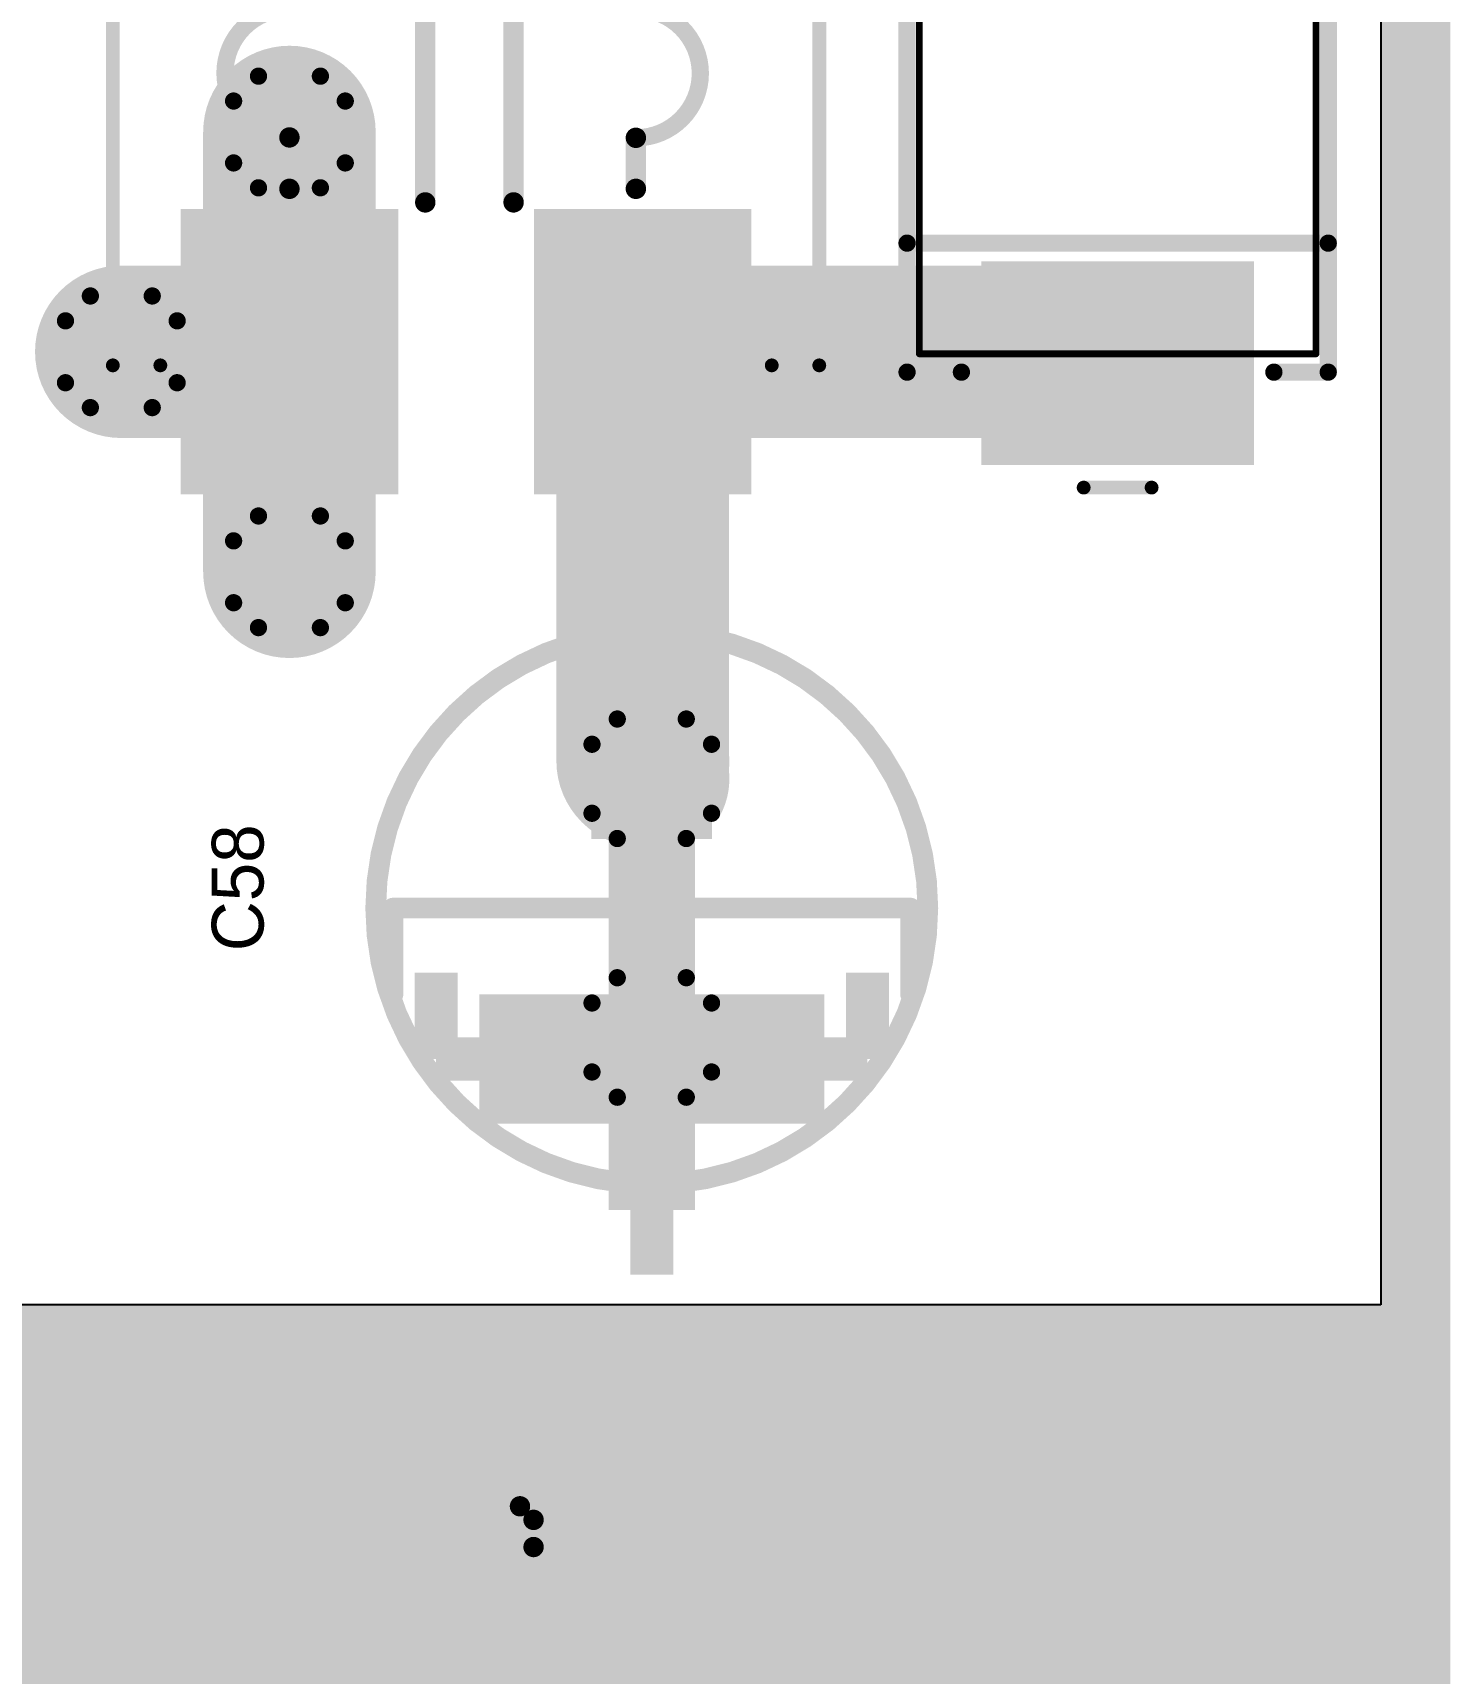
# Model space of a CAD drawing. Header units: millimetres. Extents: x 3.32 to 12.49, y 5.66 to 10.73.
# Drawn here: x 11.408 to 12.23, y 7.77 to 8.721 of the extents above; entities that cross this region are included whole.
import ezdxf

# ---------------------------------------------------------------- set-up
doc = ezdxf.new("R2010")
doc.units = ezdxf.units.MM
doc.header["$MEASUREMENT"] = 0
for name, color, linetype in [('BottomLayer', 5, 'Continuous'), ('BottomSolder', 6, 'Continuous'), ('InternalPlane1', 76, 'Continuous'), ('InternalPlane2', 16, 'Continuous'), ('KeepOutLayer', 6, 'Continuous'), ('Mechanical13', 56, 'Continuous'), ('Mechanical15', 56, 'Continuous'), ('MultiLayer', 9, 'Continuous'), ('PadHoleLayer', 156, 'Continuous'), ('TopLayer', 1, 'Continuous'), ('TopOverlay', 2, 'Continuous'), ('TopPaste', 8, 'Continuous'), ('TopSolder', 216, 'Continuous'), ('ViaHoleLayer', 16, 'Continuous')]:
    doc.layers.add(name, color=color, linetype=linetype)

# ---------------------------------------------------------------- blocks, each defined once
blk = doc.blocks.new('SMC_DO_214AB__S1_84')
at = {"layer": 'Mechanical13', "const_width": 0.00394}
for points in [[(-0.13504, 0.11496), (-0.13504, -0.11496)], [(-0.13504, 0.11496), (0.13504, 0.11496)], [(0.13504, 0.11496), (0.13504, -0.11496)], [(-0.13504, -0.11496), (0.13504, -0.11496)]]:
    blk.add_lwpolyline(points, dxfattribs=at)
at = {"layer": 'Mechanical13', "const_width": 0.00197}
for points in [[(-0.13602, 0.11496, 1), (-0.13406, 0.11496, 1)], [(-0.13602, 0.11496, 1), (-0.13406, 0.11496, 1)], [(0.13406, 0.11496, 1), (0.13602, 0.11496, 1)], [(0.13406, 0.11496, 1), (0.13602, 0.11496, 1)], [(-0.13602, -0.11496, 1), (-0.13406, -0.11496, 1)], [(-0.13602, -0.11496, 1), (-0.13406, -0.11496, 1)], [(0.13406, -0.11496, 1), (0.13602, -0.11496, 1)], [(0.13406, -0.11496, 1), (0.13602, -0.11496, 1)]]:
    blk.add_lwpolyline(points, format="xyb", close=True, dxfattribs=at)
at = {"layer": 'Mechanical15', "const_width": 0.004}
for points in [[(-0.2146, 0.01969, 1), (-0.2106, 0.01969, 1)], [(0.22635, 0.01969, 1), (0.23035, 0.01969, 1)], [(0.20666, 0, 1), (0.21066, 0, 1)], [(0.24603, 0, 1), (0.25003, 0, 1)], [(-0.2146, -0.01969, 1), (-0.2106, -0.01969, 1)], [(0.22635, -0.01969, 1), (0.23035, -0.01969, 1)]]:
    blk.add_lwpolyline(points, format="xyb", close=True, dxfattribs=at)
at = {"layer": 'Mechanical15', "const_width": 0.008}
for points in [[(-0.2126, 0.01969), (-0.2126, -0.01969)], [(0.22835, 0.01969), (0.22835, -0.01969)], [(0.20866, 0), (0.24803, 0)]]:
    blk.add_lwpolyline(points, dxfattribs=at)
at = {"layer": 'TopLayer'}
for points in [[(-0.19549, 0.075), (-0.19549, -0.075), (-0.08549, 0.075), (-0.08549, -0.075)], [(0.08549, 0.075), (0.08549, -0.075), (0.19549, 0.075), (0.19549, -0.075)]]:
    blk.add_solid(points, dxfattribs=at)
at = {"layer": 'TopOverlay', "const_width": 0.01}
for points in [[(-0.14567, 0.12205), (0.14567, 0.12205)], [(-0.14567, 0.12205), (-0.14567, 0.09055)], [(-0.07087, 0.12205), (-0.07087, -0.12205)], [(0.14567, 0.12205), (0.14567, 0.09055)], [(-0.14567, -0.09055), (-0.14567, -0.12205)], [(0.14567, -0.09055), (0.14567, -0.12205)], [(-0.14567, -0.12205), (0.14567, -0.12205)]]:
    blk.add_lwpolyline(points, dxfattribs=at)
at = {"layer": 'TopOverlay', "const_width": 0.005}
for points in [[(-0.14817, 0.12205, 1), (-0.14317, 0.12205, 1)], [(-0.14817, 0.12205, 1), (-0.14317, 0.12205, 1)], [(-0.07337, 0.12205, 1), (-0.06837, 0.12205, 1)], [(0.14317, 0.12205, 1), (0.14817, 0.12205, 1)], [(0.14317, 0.12205, 1), (0.14817, 0.12205, 1)], [(-0.14817, 0.09055, 1), (-0.14317, 0.09055, 1)], [(0.14317, 0.09055, 1), (0.14817, 0.09055, 1)], [(-0.14817, -0.09055, 1), (-0.14317, -0.09055, 1)], [(0.14317, -0.09055, 1), (0.14817, -0.09055, 1)], [(-0.14817, -0.12205, 1), (-0.14317, -0.12205, 1)], [(-0.14817, -0.12205, 1), (-0.14317, -0.12205, 1)], [(-0.07337, -0.12205, 1), (-0.06837, -0.12205, 1)], [(0.14317, -0.12205, 1), (0.14817, -0.12205, 1)], [(0.14317, -0.12205, 1), (0.14817, -0.12205, 1)]]:
    blk.add_lwpolyline(points, format="xyb", close=True, dxfattribs=at)
at = {"layer": 'TopPaste'}
for points in [[(-0.19549, 0.075), (-0.19549, -0.075), (-0.08549, 0.075), (-0.08549, -0.075)], [(0.08549, 0.075), (0.08549, -0.075), (0.19549, 0.075), (0.19549, -0.075)]]:
    blk.add_solid(points, dxfattribs=at)
at = {"layer": 'TopSolder'}
for points in [[(-0.19949, 0.079), (-0.19949, -0.079), (-0.08149, 0.079), (-0.08149, -0.079)], [(0.08149, 0.079), (0.08149, -0.079), (0.19949, 0.079), (0.19949, -0.079)]]:
    blk.add_solid(points, dxfattribs=at)
blk = doc.blocks.new('CD1_5_3_2_97')
at = {"layer": 'BottomLayer', "const_width": 0.031}
blk.add_lwpolyline([(-0.0155, 0, 1), (0.0155, 0, 1)], format="xyb", close=True, dxfattribs=at)
at = {"layer": 'BottomLayer'}
blk.add_solid([(0.031, -0.181), (0.031, -0.119), (-0.031, -0.181), (-0.031, -0.119)], dxfattribs=at)
at = {"layer": 'BottomSolder', "const_width": 0.035}
blk.add_lwpolyline([(-0.0175, 0, 1), (0.0175, 0, 1)], format="xyb", close=True, dxfattribs=at)
at = {"layer": 'BottomSolder'}
blk.add_solid([(0.035, -0.185), (0.035, -0.115), (-0.035, -0.185), (-0.035, -0.115)], dxfattribs=at)
at = {"layer": 'InternalPlane1', "const_width": 0.01}
for points in [[(-0.02, 0.034641, -0.2679492), (0.02, 0.034641)], [(-0.034641, -0.02, -0.2679492), (-0.034641, 0.02)], [(0.034641, 0.02, -0.2679492), (0.034641, -0.02)], [(0.02, -0.034641, -0.2679492), (-0.02, -0.034641)]]:
    blk.add_lwpolyline(points, format="xyb", dxfattribs=at)
at = {"layer": 'InternalPlane1'}
for points, const_width in [([(-0.0225, 0.034641, 1), (-0.0175, 0.034641, 1)], 0.005), ([(0.0175, 0.034641, 1), (0.0225, 0.034641, 1)], 0.005), ([(-0.037141, 0.02, 1), (-0.032141, 0.02, 1)], 0.005), ([(0.032141, 0.02, 1), (0.037141, 0.02, 1)], 0.005), ([(-0.037141, -0.02, 1), (-0.032141, -0.02, 1)], 0.005), ([(0.032141, -0.02, 1), (0.037141, -0.02, 1)], 0.005), ([(-0.0225, -0.034641, 1), (-0.0175, -0.034641, 1)], 0.005), ([(0.0175, -0.034641, 1), (0.0225, -0.034641, 1)], 0.005), ([(-0.0175, -0.15, 1), (0.0175, -0.15, 1)], 0.035)]:
    blk.add_lwpolyline(points, format="xyb", close=True, dxfattribs=dict(at, const_width=const_width))
at = {"layer": 'InternalPlane2'}
for points, const_width in [([(-0.0175, 0, 1), (0.0175, 0, 1)], 0.035), ([(-0.0225, -0.115359, 1), (-0.0175, -0.115359, 1)], 0.005), ([(0.0175, -0.115359, 1), (0.0225, -0.115359, 1)], 0.005), ([(-0.037141, -0.13, 1), (-0.032141, -0.13, 1)], 0.005), ([(0.032141, -0.13, 1), (0.037141, -0.13, 1)], 0.005), ([(-0.037141, -0.17, 1), (-0.032141, -0.17, 1)], 0.005), ([(0.032141, -0.17, 1), (0.037141, -0.17, 1)], 0.005), ([(-0.0225, -0.184641, 1), (-0.0175, -0.184641, 1)], 0.005), ([(0.0175, -0.184641, 1), (0.0225, -0.184641, 1)], 0.005)]:
    blk.add_lwpolyline(points, format="xyb", close=True, dxfattribs=dict(at, const_width=const_width))
at = {"layer": 'InternalPlane2', "const_width": 0.01}
for points in [[(-0.02, -0.115359, -0.2679492), (0.02, -0.115359)], [(-0.034641, -0.17, -0.2679492), (-0.034641, -0.13)], [(0.034641, -0.13, -0.2679492), (0.034641, -0.17)], [(0.02, -0.184641, -0.2679492), (-0.02, -0.184641)]]:
    blk.add_lwpolyline(points, format="xyb", dxfattribs=at)
at = {"layer": 'MultiLayer', "const_width": 0.031}
blk.add_lwpolyline([(-0.0155, 0, 1), (0.0155, 0, 1)], format="xyb", close=True, dxfattribs=at)
at = {"layer": 'MultiLayer'}
blk.add_solid([(0.031, -0.181), (0.031, -0.119), (-0.031, -0.181), (-0.031, -0.119)], dxfattribs=at)
at = {"layer": 'PadHoleLayer', "const_width": 0.015}
for points in [[(-0.0075, 0, 1), (0.0075, 0, 1)], [(-0.0075, -0.15, 1), (0.0075, -0.15, 1)]]:
    blk.add_lwpolyline(points, format="xyb", close=True, dxfattribs=at)
at = {"layer": 'TopLayer', "const_width": 0.031}
blk.add_lwpolyline([(-0.0155, 0, 1), (0.0155, 0, 1)], format="xyb", close=True, dxfattribs=at)
at = {"layer": 'TopLayer'}
blk.add_solid([(0.031, -0.181), (0.031, -0.119), (-0.031, -0.181), (-0.031, -0.119)], dxfattribs=at)
at = {"layer": 'TopOverlay'}
for points, const_width in [([(0.16, -0.075, 1), (-0.16, -0.075, 1)], 0.012), ([(-0.153, -0.025, 1), (-0.147, -0.025, 1)], 0.006), ([(0.147, -0.025, 1), (0.153, -0.025, 1)], 0.006), ([(-0.163, -0.075, 1), (-0.157, -0.075, 1)], 0.006), ([(-0.153, -0.075, 1), (-0.147, -0.075, 1)], 0.006), ([(-0.153, -0.075, 1), (-0.147, -0.075, 1)], 0.006), ([(0.147, -0.075, 1), (0.153, -0.075, 1)], 0.006), ([(0.147, -0.075, 1), (0.153, -0.075, 1)], 0.006), ([(0.157, -0.075, 1), (0.163, -0.075, 1)], 0.006)]:
    blk.add_lwpolyline(points, format="xyb", close=True, dxfattribs=dict(at, const_width=const_width))
at = {"layer": 'TopOverlay', "const_width": 0.012}
for points in [[(-0.15, -0.025), (-0.15, -0.075)], [(0.15, -0.025), (0.15, -0.075)], [(0.15, -0.075), (-0.15, -0.075)]]:
    blk.add_lwpolyline(points, dxfattribs=at)
at = {"layer": 'TopOverlay'}
for points in [[(-0.0125, -0.0125), (0.0125, -0.0125), (-0.0125, 0.1375), (0.0125, 0.1375)], [(-0.025, -0.2), (0.025, -0.2), (-0.025, 0.1), (0.025, 0.1)], [(-0.025, 0.025), (0.025, 0.025), (-0.025, 0.075), (0.025, 0.075)], [(-0.1, -0.025), (-0.025, -0.025), (-0.1, 0.05), (-0.025, 0.05)], [(0.025, -0.025), (0.1, -0.025), (0.025, 0.05), (0.1, 0.05)], [(-0.125, 0), (-0.1, 0), (-0.125, 0.025), (-0.1, 0.025)], [(0.1, 0), (0.125, 0), (0.1, 0.025), (0.125, 0.025)], [(-0.1375, -0.0375), (-0.1125, -0.0375), (-0.1375, 0.0125), (-0.1125, 0.0125)], [(0.1125, -0.0375), (0.1375, -0.0375), (0.1125, 0.0125), (0.1375, 0.0125)]]:
    blk.add_solid(points, dxfattribs=at)
at = {"layer": 'TopSolder', "const_width": 0.035}
blk.add_lwpolyline([(-0.0175, 0, 1), (0.0175, 0, 1)], format="xyb", close=True, dxfattribs=at)
at = {"layer": 'TopSolder'}
blk.add_solid([(0.035, -0.185), (0.035, -0.115), (-0.035, -0.185), (-0.035, -0.115)], dxfattribs=at)
blk = doc.blocks.new('ACM1211_163')
at = {"layer": 'TopLayer'}
for points in [[(-0.31496, 0.04331), (-0.15748, 0.04331), (-0.31496, 0.16142), (-0.15748, 0.16142)], [(0.15748, 0.04331), (0.31496, 0.04331), (0.15748, 0.16142), (0.31496, 0.16142)], [(-0.31496, -0.16142), (-0.15748, -0.16142), (-0.31496, -0.04331), (-0.15748, -0.04331)], [(0.15748, -0.16142), (0.31496, -0.16142), (0.15748, -0.04331), (0.31496, -0.04331)]]:
    blk.add_solid(points, dxfattribs=at)
at = {"layer": 'TopOverlay'}
for points, const_width in [([(-0.24409, 0.20472), (-0.24409, 0.17717)], 0.008), ([(-0.24409, 0.20472), (0.24409, 0.20472)], 0.008), ([(0.24409, 0.20472), (0.24409, 0.17717)], 0.008), ([(-0.14173, 0.10236), (-0.11195, 0.10236)], 0.01181), ([(0.11215, 0.10236), (0.14173, 0.10236)], 0.01181), ([(-0.14961, 0.02362), (0.1378, 0.02362)], 0.01181), ([(-0.14961, -0.02756), (0.1378, -0.02756)], 0.01181), ([(-0.14173, -0.09843), (-0.11215, -0.09843)], 0.01181), ([(0.11195, -0.09843), (0.14173, -0.09843)], 0.01181), ([(-0.24409, -0.17717), (-0.24409, -0.20472)], 0.008), ([(0.24409, -0.17717), (0.24409, -0.20472)], 0.008), ([(-0.24409, -0.20472), (0.24409, -0.20472)], 0.008)]:
    blk.add_lwpolyline(points, dxfattribs=dict(at, const_width=const_width))
for points, const_width in [([(-0.24609, 0.20472, 1), (-0.24209, 0.20472, 1)], 0.004), ([(-0.24609, 0.20472, 1), (-0.24209, 0.20472, 1)], 0.004), ([(0.24209, 0.20472, 1), (0.24609, 0.20472, 1)], 0.004), ([(0.24209, 0.20472, 1), (0.24609, 0.20472, 1)], 0.004), ([(-0.24609, 0.17717, 1), (-0.24209, 0.17717, 1)], 0.004), ([(0.24209, 0.17717, 1), (0.24609, 0.17717, 1)], 0.004), ([(-0.14469, 0.10236, 1), (-0.13878, 0.10236, 1)], 0.00591), ([(-0.1149, 0.10236, 1), (-0.10899, 0.10236, 1)], 0.00591), ([(-0.11445, 0.10236, 1), (-0.10945, 0.10236, 1)], 0.005), ([(-0.03975, 0.10236, 1), (-0.03475, 0.10236, 1)], 0.005), ([(-0.03975, 0.10236, 1), (-0.03475, 0.10236, 1)], 0.005), ([(0.03495, 0.10236, 1), (0.03995, 0.10236, 1)], 0.005), ([(0.03495, 0.10236, 1), (0.03995, 0.10236, 1)], 0.005), ([(0.1092, 0.10236, 1), (0.11511, 0.10236, 1)], 0.00591), ([(0.10965, 0.10236, 1), (0.11465, 0.10236, 1)], 0.005), ([(0.13878, 0.10236, 1), (0.14469, 0.10236, 1)], 0.00591), ([(-0.15256, 0.02362, 1), (-0.14665, 0.02362, 1)], 0.00591), ([(0.13484, 0.02362, 1), (0.14075, 0.02362, 1)], 0.00591), ([(-0.15256, -0.02756, 1), (-0.14665, -0.02756, 1)], 0.00591), ([(0.13484, -0.02756, 1), (0.14075, -0.02756, 1)], 0.00591), ([(-0.14469, -0.09843, 1), (-0.13878, -0.09843, 1)], 0.00591), ([(-0.11511, -0.09843, 1), (-0.1092, -0.09843, 1)], 0.00591), ([(-0.11465, -0.09843, 1), (-0.10965, -0.09843, 1)], 0.005), ([(-0.03995, -0.09843, 1), (-0.03495, -0.09843, 1)], 0.005), ([(-0.03995, -0.09843, 1), (-0.03495, -0.09843, 1)], 0.005), ([(0.03475, -0.09843, 1), (0.03975, -0.09843, 1)], 0.005), ([(0.03475, -0.09843, 1), (0.03975, -0.09843, 1)], 0.005), ([(0.10899, -0.09843, 1), (0.1149, -0.09843, 1)], 0.00591), ([(0.10945, -0.09843, 1), (0.11445, -0.09843, 1)], 0.005), ([(0.13878, -0.09843, 1), (0.14469, -0.09843, 1)], 0.00591), ([(-0.24609, -0.17717, 1), (-0.24209, -0.17717, 1)], 0.004), ([(0.24209, -0.17717, 1), (0.24609, -0.17717, 1)], 0.004), ([(-0.24609, -0.20472, 1), (-0.24209, -0.20472, 1)], 0.004), ([(-0.24609, -0.20472, 1), (-0.24209, -0.20472, 1)], 0.004), ([(0.24209, -0.20472, 1), (0.24609, -0.20472, 1)], 0.004), ([(0.24209, -0.20472, 1), (0.24609, -0.20472, 1)], 0.004)]:
    blk.add_lwpolyline(points, format="xyb", close=True, dxfattribs=dict(at, const_width=const_width))
at = {"layer": 'TopOverlay', "const_width": 0.01}
for points in [[(-0.11195, 0.10236, -1), (-0.03725, 0.10236)], [(-0.03725, 0.10236, -1), (0.03745, 0.10236)], [(0.03745, 0.10236, -1), (0.11215, 0.10236)], [(-0.03745, -0.09843, -1), (-0.11215, -0.09843)], [(0.03725, -0.09843, -1), (-0.03745, -0.09843)], [(0.11195, -0.09843, -1), (0.03725, -0.09843)]]:
    blk.add_lwpolyline(points, format="xyb", dxfattribs=at)
at = {"layer": 'TopPaste'}
for points in [[(-0.31496, 0.04331), (-0.15748, 0.04331), (-0.31496, 0.16142), (-0.15748, 0.16142)], [(0.15748, 0.04331), (0.31496, 0.04331), (0.15748, 0.16142), (0.31496, 0.16142)], [(-0.31496, -0.16142), (-0.15748, -0.16142), (-0.31496, -0.04331), (-0.15748, -0.04331)], [(0.15748, -0.16142), (0.31496, -0.16142), (0.15748, -0.04331), (0.31496, -0.04331)]]:
    blk.add_solid(points, dxfattribs=at)
at = {"layer": 'TopSolder'}
for points in [[(-0.31896, 0.03931), (-0.15348, 0.03931), (-0.31896, 0.16542), (-0.15348, 0.16542)], [(0.15348, 0.03931), (0.31896, 0.03931), (0.15348, 0.16542), (0.31896, 0.16542)], [(-0.31896, -0.16542), (-0.15348, -0.16542), (-0.31896, -0.03931), (-0.15348, -0.03931)], [(0.15348, -0.16542), (0.31896, -0.16542), (0.15348, -0.03931), (0.31896, -0.03931)]]:
    blk.add_solid(points, dxfattribs=at)
blk = doc.blocks.new('NT90HCE12CE_376')
at = {"layer": 'TopOverlay', "const_width": 0.01181}
for points in [[(0.00315, -0.01937), (0.01102, -0.0115)], [(0.02677, -0.0115), (0.01102, -0.0115)], [(0.86929, -0.0115), (0.02677, -0.0115)], [(0.00315, -0.48), (0.00315, -0.01937)]]:
    blk.add_lwpolyline(points, dxfattribs=at)
at = {"layer": 'TopOverlay', "const_width": 0.00591}
for points in [[(0.00807, -0.0115, 1), (0.01398, -0.0115, 1)], [(0.00807, -0.0115, 1), (0.01398, -0.0115, 1)], [(0.02382, -0.0115, 1), (0.02972, -0.0115, 1)], [(0.02382, -0.0115, 1), (0.02972, -0.0115, 1)], [(0.0002, -0.01937, 1), (0.0061, -0.01937, 1)], [(0.0002, -0.01937, 1), (0.0061, -0.01937, 1)]]:
    blk.add_lwpolyline(points, format="xyb", close=True, dxfattribs=at)

msp = doc.modelspace()

# ---------------------------------------------------------------- linework, layer by layer
at = {"layer": 'BottomLayer', "const_width": 0.025}
for points in [[(11.54451, 8.66366, 1), (11.56951, 8.66366, 1)], [(11.44707, 8.53622, 1), (11.47207, 8.53622, 1)], [(11.54451, 8.40866, 1), (11.56951, 8.40866, 1)]]:
    msp.add_lwpolyline(points, format="xyb", close=True, dxfattribs=at)
at = {"layer": 'InternalPlane1'}
for p, q in [((12.18964, 8.92866), (12.18964, 7.98366)), ((12.18964, 7.98366), (10.91339, 7.98366))]:
    msp.add_line(p, q, dxfattribs=at)
at = {"layer": 'InternalPlane1', "const_width": 0.04}
msp.add_lwpolyline([(12.20974, 5.75866), (12.20974, 9.80315)], dxfattribs=at)
at = {"layer": 'InternalPlane1', "const_width": 0.01}
for points in [[(11.53907, 8.69602, -0.258618), (11.57495, 8.69602)], [(11.52465, 8.64572, -0.258618), (11.52465, 8.6816)], [(11.58937, 8.6816, -0.258618), (11.58937, 8.64572)], [(11.57495, 8.6313, -0.258618), (11.53907, 8.6313)], [(11.44163, 8.56858, -0.258618), (11.4775, 8.56858)], [(11.42721, 8.51828, -0.258618), (11.42721, 8.55416)], [(11.49193, 8.55416, -0.258618), (11.49193, 8.51828)], [(11.4775, 8.50386, -0.258618), (11.44163, 8.50386)], [(11.53907, 8.44102, -0.258618), (11.57495, 8.44102)], [(11.52465, 8.39072, -0.258618), (11.52465, 8.4266)], [(11.58937, 8.4266, -0.258618), (11.58937, 8.39072)], [(11.57495, 8.3763, -0.258618), (11.53907, 8.3763)]]:
    msp.add_lwpolyline(points, format="xyb", dxfattribs=at)
at = {"layer": 'InternalPlane1', "const_width": 0.005}
for points in [[(11.53657, 8.69602, 1), (11.54157, 8.69602, 1)], [(11.57245, 8.69602, 1), (11.57745, 8.69602, 1)], [(11.52215, 8.6816, 1), (11.52715, 8.6816, 1)], [(11.58687, 8.6816, 1), (11.59187, 8.6816, 1)], [(11.52215, 8.64572, 1), (11.52715, 8.64572, 1)], [(11.58687, 8.64572, 1), (11.59187, 8.64572, 1)], [(11.53657, 8.6313, 1), (11.54157, 8.6313, 1)], [(11.57245, 8.6313, 1), (11.57745, 8.6313, 1)], [(11.43913, 8.56858, 1), (11.44413, 8.56858, 1)], [(11.475, 8.56858, 1), (11.48, 8.56858, 1)], [(11.42471, 8.55416, 1), (11.42971, 8.55416, 1)], [(11.48943, 8.55416, 1), (11.49443, 8.55416, 1)], [(11.42471, 8.51828, 1), (11.42971, 8.51828, 1)], [(11.48943, 8.51828, 1), (11.49443, 8.51828, 1)], [(11.43913, 8.50386, 1), (11.44413, 8.50386, 1)], [(11.475, 8.50386, 1), (11.48, 8.50386, 1)], [(11.53657, 8.44102, 1), (11.54157, 8.44102, 1)], [(11.57245, 8.44102, 1), (11.57745, 8.44102, 1)], [(11.52215, 8.4266, 1), (11.52715, 8.4266, 1)], [(11.58687, 8.4266, 1), (11.59187, 8.4266, 1)], [(11.52215, 8.39072, 1), (11.52715, 8.39072, 1)], [(11.58687, 8.39072, 1), (11.59187, 8.39072, 1)], [(11.53657, 8.3763, 1), (11.54157, 8.3763, 1)], [(11.57245, 8.3763, 1), (11.57745, 8.3763, 1)]]:
    msp.add_lwpolyline(points, format="xyb", close=True, dxfattribs=at)
at = {"layer": 'InternalPlane1'}
msp.add_solid([(10.91339, 5.69866), (12.20974, 5.69866), (10.91339, 7.98366), (12.20974, 7.98366)], dxfattribs=at)
at = {"layer": 'InternalPlane2'}
for p, q in [((12.18964, 8.92866), (12.18964, 7.98366)), ((12.18964, 7.98366), (10.91339, 7.98366))]:
    msp.add_line(p, q, dxfattribs=at)
at = {"layer": 'InternalPlane2', "const_width": 0.04}
msp.add_lwpolyline([(12.20974, 5.75866), (12.20974, 9.80315)], dxfattribs=at)
at = {"layer": 'InternalPlane2', "const_width": 0.032}
for points in [[(11.54101, 8.66366, 1), (11.57301, 8.66366, 1)], [(11.44357, 8.53622, 1), (11.47557, 8.53622, 1)], [(11.54101, 8.40866, 1), (11.57301, 8.40866, 1)]]:
    msp.add_lwpolyline(points, format="xyb", close=True, dxfattribs=at)
at = {"layer": 'InternalPlane2'}
msp.add_solid([(10.91339, 5.69866), (12.20974, 5.69866), (10.91339, 7.98366), (12.20974, 7.98366)], dxfattribs=at)
at = {"layer": 'KeepOutLayer', "const_width": 0.01}
msp.add_lwpolyline([(12.20472, 5.75866), (12.20472, 9.80315)], dxfattribs=at)
at = {"layer": 'MultiLayer', "const_width": 0.025}
for points in [[(11.54451, 8.66366, 1), (11.56951, 8.66366, 1)], [(11.44707, 8.53622, 1), (11.47207, 8.53622, 1)], [(11.54451, 8.40866, 1), (11.56951, 8.40866, 1)]]:
    msp.add_lwpolyline(points, format="xyb", close=True, dxfattribs=at)
at = {"layer": 'TopLayer', "const_width": 0.1}
for points in [[(11.55701, 8.53622), (11.55701, 8.66366)], [(11.45957, 8.53622), (11.55701, 8.53622)], [(11.55701, 8.40866), (11.55701, 8.53622)], [(11.76173, 8.53622), (12.03037, 8.53622)], [(11.76173, 8.29894), (11.76173, 8.53622)], [(11.76173, 8.29894), (11.76201, 8.29866)]]:
    msp.add_lwpolyline(points, dxfattribs=at)
at = {"layer": 'TopLayer'}
for points, const_width in [([(11.53201, 8.66366, 1), (11.58201, 8.66366, 1)], 0.05), ([(11.54451, 8.66366, 1), (11.56951, 8.66366, 1)], 0.025), ([(11.43457, 8.53622, 1), (11.48457, 8.53622, 1)], 0.05), ([(11.53201, 8.53622, 1), (11.58201, 8.53622, 1)], 0.05), ([(11.53201, 8.53622, 1), (11.58201, 8.53622, 1)], 0.05), ([(11.53201, 8.53622, 1), (11.58201, 8.53622, 1)], 0.05), ([(11.73673, 8.53622, 1), (11.78673, 8.53622, 1)], 0.05), ([(11.73673, 8.53622, 1), (11.78673, 8.53622, 1)], 0.05), ([(12.00537, 8.53622, 1), (12.05537, 8.53622, 1)], 0.05), ([(11.44707, 8.53622, 1), (11.47207, 8.53622, 1)], 0.025), ([(11.53201, 8.40866, 1), (11.58201, 8.40866, 1)], 0.05), ([(11.54451, 8.40866, 1), (11.56951, 8.40866, 1)], 0.025), ([(11.73673, 8.29894, 1), (11.78673, 8.29894, 1)], 0.05), ([(11.73673, 8.29894, 1), (11.78673, 8.29894, 1)], 0.05), ([(11.73701, 8.29866, 1), (11.78701, 8.29866, 1)], 0.05)]:
    msp.add_lwpolyline(points, format="xyb", close=True, dxfattribs=dict(at, const_width=const_width))
at = {"layer": 'ViaHoleLayer', "const_width": 0.012}
for points in [[(11.55101, 8.66366, 1), (11.56301, 8.66366, 1)], [(11.45357, 8.53622, 1), (11.46557, 8.53622, 1)], [(11.55101, 8.40866, 1), (11.56301, 8.40866, 1)]]:
    msp.add_lwpolyline(points, format="xyb", close=True, dxfattribs=at)

# ---------------------------------------------------------------- block references
for name, p, rotation in [('ACM1211_163', (11.65937, 8.77244), 90), ('SMC_DO_214AB__S1_84', (12.03701, 8.67008), 90), ('CD1_5_3_2_97', (11.76701, 8.13866), 180), ('NT90HCE12CE_376', (11.71, 7.87), 270)]:
    msp.add_blockref(name, p, dxfattribs=dict(rotation=rotation))

# ---------------------------------------------------------------- texts
at = {"layer": 'TopOverlay'}
msp.add_text('C58', height=0.03, rotation=90, dxfattribs=at).set_placement((11.54201, 8.18866))

doc.saveas('drawing.dxf')
